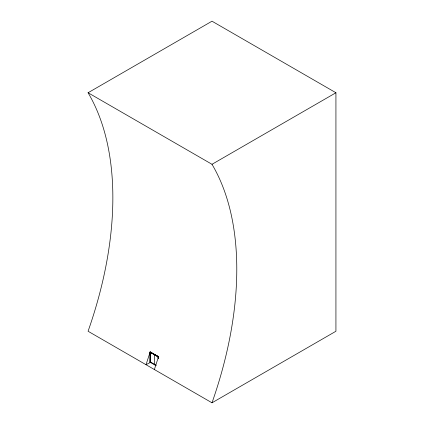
<?xml version="1.0" encoding="UTF-8"?>
<svg xmlns="http://www.w3.org/2000/svg" width="424" height="424" viewBox="0 0 424 424"><rect width="100%" height="100%" fill="white"/><g stroke="black" fill="none" stroke-linecap="round" stroke-linejoin="round"><path stroke-width="0.64" d="M154.373 369.532L158.518 356.748L150.176 351.931L146.031 364.714L150.467 362.366L150.467 352.185L150.075 362.382L150.075 351.989L158.624 356.685L158.232 356.913L150.255 352.307M88.07 92.75L212 21.2L335.93 92.75L335.93 331.25L212 402.8L88.07 331.25A321.8 185.792 -60 0 0 88.07 92.75L212 164.3L335.93 92.75M151.384 352.869C152.11 354.4 148.665 351.416 151.41 353.34M157.262 356.261L157.315 356.716L158.364 357.321L158.364 356.838L150.334 352.264M158.338 357.337L157.315 356.716M150.388 361.926L156.085 365.212M154.32 364.258L154.32 364.741L154.347 354.549M150.075 351.989L158.412 356.807M156.085 365.7L150.176 362.319L150.176 351.931L150.282 362.26M158.311 356.865L158.338 358.651M158.232 356.913L158.232 358.821M157.288 356.245L157.262 356.748M150.388 352.233L150.334 362.441M212 164.3A321.8 185.792 -60 0 1 212 402.8"/></g></svg>
